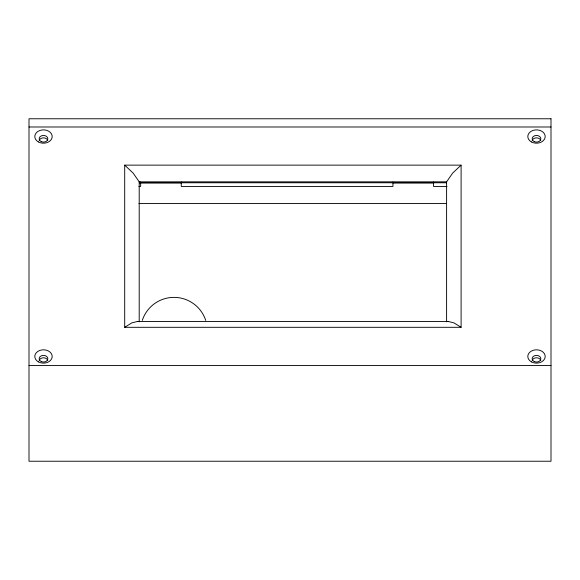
<?xml version="1.0" encoding="UTF-8"?>
<svg xmlns="http://www.w3.org/2000/svg" width="580" height="580" viewBox="0 0 580 580"><rect width="100%" height="100%" fill="white"/><g stroke="black" fill="none" stroke-linecap="round" stroke-linejoin="round"><path stroke-width="0.87" d="M446.6 321.82L446.6 181.837L452.647 173.115L461.1 165.133L461.1 327.308L124.7 327.308L124.7 165.133L461.1 165.133M124.7 327.308L131.856 322.879L137.583 321.443L448.217 321.443L453.944 322.879L461.1 327.308M447.354 321.552L448.217 321.443M29 126.991L551 126.991M124.7 165.133L133.153 173.115L139.2 181.837L446.6 181.837M139.2 182.765L446.6 182.765M139.845 182.881L181.453 182.881M393.117 182.881L433.818 182.881M138.874 186.434L140.65 186.434L140.65 182.04M447.035 186.434L433.55 186.434L433.55 182.04M138.946 203.464L446.484 203.464M29 365.451L551 365.451M137.583 321.443L138.446 321.552M392.95 182.04L392.95 186.434L181.25 186.434L181.25 182.04M139.2 181.837L139.2 321.82M142.281 320.421A33.35 33.35 0 0 1 205.719 320.421M39.244 140.505A4.35 3.335 0 0 1 43.5 137.866A4.35 3.335 0 0 1 47.756 140.505M39.244 360.434A4.35 3.335 0 0 1 43.5 357.795A4.35 3.335 0 0 1 47.756 360.434M532.244 360.434A4.35 3.335 0 0 1 536.5 357.795A4.35 3.335 0 0 1 540.756 360.434M532.244 140.505A4.35 3.335 0 0 1 536.5 137.866A4.35 3.335 0 0 1 540.756 140.505M551 118.769L29 118.769L29 461.23L551 461.23L551 118.769M41.325 361.594A4.35 3.335 0 0 0 47.85 358.708A4.35 3.335 0 0 0 41.325 355.815A4.35 3.335 0 0 0 41.325 361.594M38.389 361.862A8.7 6.663 0 0 0 52.149 357.164A8.7 6.663 0 0 0 39.962 350.378A8.7 6.663 0 0 0 38.389 361.862M41.325 141.658A4.35 3.335 0 0 0 47.85 138.772A4.35 3.335 0 0 0 41.325 135.887A4.35 3.335 0 0 0 41.325 141.658M38.389 141.926A8.7 6.663 0 0 0 52.149 137.235A8.7 6.663 0 0 0 39.962 130.449A8.7 6.663 0 0 0 38.389 141.926M534.325 361.594A4.35 3.335 0 0 0 540.85 358.708A4.35 3.335 0 0 0 534.325 355.815A4.35 3.335 0 0 0 534.325 361.594M531.389 361.862A8.7 6.663 0 0 0 545.149 357.164A8.7 6.663 0 0 0 532.962 350.378A8.7 6.663 0 0 0 531.389 361.862M534.325 141.658A4.35 3.335 0 0 0 540.85 138.772A4.35 3.335 0 0 0 534.325 135.887A4.35 3.335 0 0 0 534.325 141.658M531.389 141.926A8.7 6.663 0 0 0 545.149 137.235A8.7 6.663 0 0 0 532.962 130.449A8.7 6.663 0 0 0 531.389 141.926"/></g></svg>
